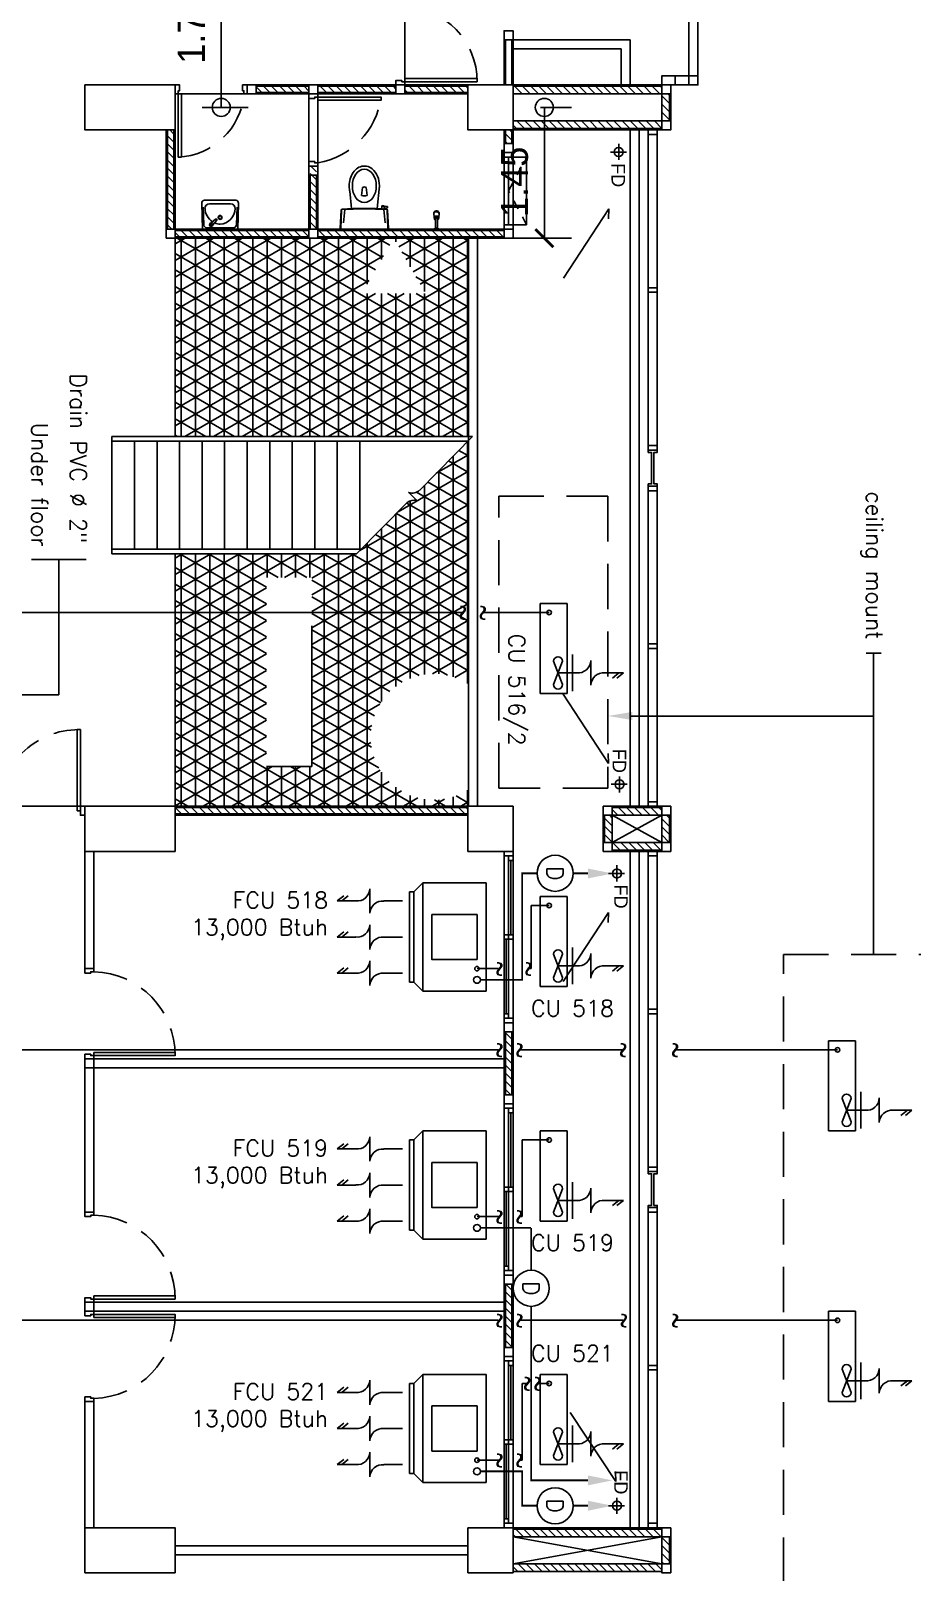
# Model space of a CAD drawing. Header units: millimetres. Extents: x -398 to 816, y -1 to 208.
# Drawn here: x 536.08 to 545.85, y 152.34 to 169.43 of the extents above; entities that cross this region are included whole.
import ezdxf
from ezdxf.enums import TextEntityAlignment as Align

# ---------------------------------------------------------------- set-up
doc = ezdxf.new("R2010")
doc.units = ezdxf.units.MM
doc.linetypes.add('DASHED', pattern=[0.75, 0.5, -0.25])
for name, color, linetype in [('AA_Column', 5, 'Continuous'), ('AA_Dim', 6, 'Continuous'), ('AA_Dim2', 6, 'Continuous'), ('AA_Door', 3, 'Continuous'), ('AA_FD', 6, 'Continuous'), ('AA_Floor', 31, 'Continuous'), ('AA_furn', 11, 'Continuous'), ('AA_Hatch', 8, 'Continuous'), ('AA_Wall', 1, 'Continuous'), ('AA_Window', 4, 'Continuous'), ('AC DRAIN', 240, 'Continuous'), ('AC FCU', 221, 'Continuous'), ('AC LINE', 171, 'Continuous')]:
    doc.layers.add(name, color=color, linetype=linetype)
doc.styles.add('Romand', font='romand.shx')
doc.styles.add('Romans', font='romans.shx')
doc.styles.get("Standard").update_dxf_attribs({"font": 'vit-s.shx'})
doc.styles.add('style2', font='vit-s.shx', dxfattribs={"height": 3.2})
doc.dimstyles.new('overall', dxfattribs={"dimtxt": 0.25, "dimasz": 0.15, "dimexe": 0.3, "dimexo": 0.3, "dimgap": 0.18, "dimtad": 1, "dimzin": 0, "dimdsep": 46, "dimtxsty": 'Standard', "dimblk": 'ORIGIN', "dimcen": 0.015, "dimclrd": 256, "dimclre": 256, "dimclrt": 2, "dimadec": 0, "dimazin": 0, "dimtfac": 1, "dimtofl": 0, "dimtmove": 0, "dimatfit": 3, "dimldrblk": 'OPEN90', "dimfxl": 0, "dimtolj": 1, "dimtzin": 0, "dimarcsym": 0})
pattern_1 = [(315, (23.87015, 1262.65468), (0.0449012806, 0.0449012806), [])]

# ---------------------------------------------------------------- blocks, each defined once
blk = doc.blocks.new('_Open90')
at = {"layer": 'AA_Dim2', "color": 0, "lineweight": -2}
for p, q in [((0, 0), (-1, 0)), ((-0.5, 0.5), (0, 0)), ((0, 0), (-0.5, -0.5))]:
    blk.add_line(p, q, dxfattribs=at)
blk = doc.blocks.new('_Origin')
at = {"layer": 'AA_Dim2', "color": 0, "lineweight": -2}
blk.add_line((0, 0), (-1, 0), dxfattribs=at)
blk.add_circle((0, 0), 0.5, dxfattribs=at)
blk = doc.blocks.new('*D101')
at = {"layer": 'AA_Dim', "lineweight": -2}
for p, q in [((537.976, 170.335), (538.489, 170.335)), ((538.189, 170.135), (538.189, 168.785)), ((537.976, 168.585), (538.489, 168.585))]:
    blk.add_line(p, q, dxfattribs=at)
at = {"layer": 'Defpoints', "color": 0}
for p in [(537.676, 170.335), (537.676, 168.585), (538.189, 168.585)]:
    blk.add_point(p, dxfattribs=at)
at = {"layer": 'AA_Dim', "lineweight": -2, "xscale": 0.2, "yscale": 0.2, "zscale": 0.2}
for name, p, rotation in [('_Open90', (538.189, 170.335), 90), ('_Origin', (538.189, 168.585), 270)]:
    blk.add_blockref(name, p, dxfattribs=dict(at, rotation=rotation))
at = {"layer": 'AA_Dim', "color": 2, "insert": (537.859, 169.46), "char_height": 0.3, "attachment_point": 5, "rotation": 90}
blk.add_mtext('\\A1;1.75', dxfattribs=at)
blk = doc.blocks.new('door80')
at = {"layer": 'AA_Door'}
blk.add_lwpolyline([(-0.07, 0.1), (-0.07, 0.9), (-0.035, 0.9), (-0.035, 0.1)], close=True, dxfattribs=at)
at = {"layer": 'AA_Door', "color": 2}
for points in [[(-0.9, 0), (-0.9, 0.1), (-0.865, 0.1), (-0.865, 0.065), (-0.85, 0.065), (-0.85, 0), (-0.9, 0)], [(0, 0), (0, 0.1), (-0.035, 0.1), (-0.035, 0.065), (-0.05, 0.065), (-0.05, 0), (0, 0)]]:
    blk.add_lwpolyline(points, dxfattribs=at)
at = {"layer": 'AA_Door', "color": 8, "linetype": 'DASHED', "ltscale": 0.75}
blk.add_arc((-0.043, 0.077), 0.823, 89.4707, 178.4205, dxfattribs=at)
blk = doc.blocks.new('door_180s')
at = {"layer": 'AA_Door', "color": 9}
for points in [[(-0.1, 1.9), (0, 1.9), (0, 1.85), (-0.1, 1.85)], [(-0.05, 1.815), (0.85, 1.815), (0.85, 1.85), (-0.05, 1.85)], [(-0.05, 0.085), (-0.95, 0.085), (-0.95, 0.05), (-0.05, 0.05)], [(-0.1, 0.05), (0, 0.05), (0, 0), (-0.1, 0)]]:
    blk.add_lwpolyline(points, close=True, dxfattribs=at)
at = {"layer": 'AA_Door', "color": 9, "linetype": 'DASHED', "ltscale": 0.75}
for centre, start, end in [((-0.027, 1.826), 268.4655, 0.5022), ((-0.073, 0.074), 88.4655, 180.5022)]:
    blk.add_arc(centre, 0.877, start, end, dxfattribs=at)
blk = doc.blocks.new('door_90')
at = {"layer": 'AA_Door', "color": 9}
blk.add_lwpolyline([(0.07, 0.1), (0.07, 1), (0.035, 1), (0.035, 0.1)], close=True, dxfattribs=at)
for points in [[(0, 0), (0, 0.1), (0.035, 0.1), (0.035, 0.065), (0.05, 0.065), (0.05, 0), (0, 0)], [(1, 0), (1, 0.1), (0.965, 0.1), (0.965, 0.065), (0.95, 0.065), (0.95, 0), (1, 0)]]:
    blk.add_lwpolyline(points, dxfattribs=at)
at = {"layer": 'AA_Door', "color": 9, "linetype": 'DASHED', "ltscale": 0.75}
blk.add_arc((0.043, 0.077), 0.923, 1.5795, 90.5293, dxfattribs=at)
blk = doc.blocks.new('_ArchTick')
at = {"color": 0, "linetype": 'ByBlock', "const_width": 0.15}
blk.add_lwpolyline([(-0.5, -0.5), (0.5, 0.5)], dxfattribs=at)
blk = doc.blocks.new('*D104')
at = {"layer": 'AA_Dim', "lineweight": -2}
for p, q in [((541.73, 168.585), (542.073, 168.585)), ((541.773, 168.385), (541.773, 167.135)), ((541.43, 167.135), (542.073, 167.135))]:
    blk.add_line(p, q, dxfattribs=at)
at = {"layer": 'Defpoints', "color": 0}
for p in [(541.43, 168.585), (541.13, 167.135), (541.773, 167.135)]:
    blk.add_point(p, dxfattribs=at)
at = {"layer": 'AA_Dim', "lineweight": -2, "xscale": 0.2, "yscale": 0.2, "zscale": 0.2}
for name, p, rotation in [('_Origin', (541.773, 168.585), 90), ('_ArchTick', (541.773, 167.135), 270)]:
    blk.add_blockref(name, p, dxfattribs=dict(at, rotation=rotation))
at = {"layer": 'AA_Dim', "color": 2, "insert": (541.443, 167.76), "char_height": 0.3, "attachment_point": 5, "rotation": 90}
blk.add_mtext('\\A1;1.45', dxfattribs=at)
blk = doc.blocks.new('A$C26C746E0')
for p, q in [((-0.029, -0.182), (-0.027, -0.127)), ((-0.023, -0.114), (-0.023, -0.128)), ((0.023, -0.114), (0.023, -0.128)), ((0.029, -0.182), (0.027, -0.127)), ((-0.026, -0.176), (-0.025, -0.189)), ((-0.025, -0.189), (-0.025, -0.189)), ((-0.019, -0.18), (-0.02, -0.193)), ((-0.012, -0.184), (-0.011, -0.197)), ((-0.004, -0.185), (-0.005, -0.198)), ((0.003, -0.185), (0.004, -0.198)), ((0.012, -0.184), (0.011, -0.196)), ((0.011, -0.196), (0.011, -0.196)), ((0.019, -0.18), (0.02, -0.193)), ((0.026, -0.175), (0.025, -0.187)), ((0.025, -0.187), (0.025, -0.187))]:
    blk.add_line(p, q)
for points in [[(0, 0), (-0.022, 0), (-0.022, -0.003)], [(0, 0), (0.022, 0), (0.022, -0.003)], [(-0.022, -0.003), (-0.012, -0.01), (-0.01, -0.01)], [(-0.022, -0.003), (0, -0.003)], [(-0.01, -0.01), (0, -0.01)], [(-0.01, -0.115), (-0.01, -0.01)], [(0.022, -0.003), (0, -0.003)], [(0.01, -0.01), (0, -0.01)], [(0.022, -0.003), (0.013, -0.01), (0.01, -0.01)], [(0.01, -0.115), (0.01, -0.01)]]:
    blk.add_lwpolyline(points)
for points in [[(-0.023, -0.119, 0.037038), (-0.025, -0.122, 0.138318), (-0.027, -0.128, 0.138318), (-0.025, -0.135, 0.107063), (-0.019, -0.141, 0.080523), (-0.011, -0.145, 0.068353), (0, -0.146, 0.068353), (0.011, -0.145, 0.080523), (0.019, -0.141, 0.107063), (0.025, -0.135, 0.138318), (0.027, -0.128, 0.138318), (0.025, -0.122, 0.034344), (0.023, -0.119, 0.080523)], [(-0.01, -0.103, 0.063152), (-0.017, -0.105, 0.10552), (-0.022, -0.11, 0.166556), (-0.023, -0.114, 0.166556), (-0.022, -0.118, 0.10552), (-0.017, -0.123, 0.068258), (-0.009, -0.125, 0.054428), (0, -0.126, 0.054428), (0.009, -0.125, 0.068258), (0.017, -0.123, 0.10552), (0.022, -0.118, 0.166556), (0.023, -0.114, 0.166556), (0.022, -0.11, 0.10552), (0.017, -0.105, 0.063152), (0.01, -0.103, 0.054428)], [(-0.023, -0.128, 0.166556), (-0.022, -0.132, 0.10552), (-0.017, -0.137, 0.068258), (-0.009, -0.139, 0.054428), (0, -0.141, 0.054428), (0.009, -0.139, 0.068258), (0.017, -0.137, 0.10552), (0.022, -0.132, 0.166556), (0.023, -0.128, 0.166556)], [(-0.01, -0.115, 0.130501), (-0.009, -0.117, 0.106504), (-0.007, -0.12, 0.08409), (-0.004, -0.121, 0.073064), (0, -0.122, 0.073064), (0.004, -0.121, 0.08409), (0.007, -0.12, 0.106504), (0.009, -0.117, 0.130501), (0.01, -0.115, 0.130501)], [(-0.029, -0.181, 0.021721), (-0.029, -0.182, 0.137703), (-0.027, -0.19, 0.107036), (-0.021, -0.197, 0.080802), (-0.012, -0.201, 0.068708), (0, -0.202, 0.068708), (0.012, -0.201, 0.080802), (0.021, -0.197, 0.107036), (0.027, -0.19, 0.137703), (0.029, -0.182, 0.011582), (0.029, -0.182, 0.107036)], [(-0.029, -0.182, 0.06826), (-0.028, -0.185, 0.050457), (-0.025, -0.189, 0.080802)], [(-0.02, -0.193, 0.064149), (-0.012, -0.196, 0.004199), (-0.011, -0.197, 0.027357)], [(-0.005, -0.198, 0.019373), (0, -0.198, 0.026088), (0.004, -0.198, 0.070474)], [(0.011, -0.196, 0.075588), (0.02, -0.193, 0.107036)], [(0.025, -0.187, 0.02862), (0.027, -0.185, 0.137703), (0.029, -0.178, 0.011582), (0.029, -0.177, 0.107036)]]:
    blk.add_lwpolyline(points, format="xyb")
for centre, radius, start, end in [((-0.016, -0.117), 0.007, 169.6534, 180), ((-0.016, -0.117), 0.007, 180, 217.8246), ((-0.009, -0.11), 0.0169, 217.8246, 241.9188), ((-0.003, -0.101), 0.0279, 241.9188, 257.5382), ((0, -0.085), 0.0438, 257.5382, 270), ((0, -0.085), 0.0438, 270, 282.4618), ((0.003, -0.101), 0.0279, 282.4618, 298.0812), ((0.009, -0.11), 0.0169, 298.0812, 322.1754), ((0.016, -0.117), 0.007, 322.1754, 0), ((0.016, -0.117), 0.007, 360, 10.3466)]:
    blk.add_arc(centre, radius, start, end)
blk = doc.blocks.new('fixture03')
at = {"layer": 'AA_furn'}
for p, q in [((-0.258, 0), (-0.268, -0.01)), ((-0.25, 0), (-0.262, -0.012)), ((0.257, 0), (-0.258, 0)), ((0.25, 0), (0.262, -0.012)), ((0.257, 0), (0.267, -0.01)), ((-0.258, -0.212), (-0.268, -0.01)), ((-0.253, -0.21), (-0.262, -0.012)), ((-0.218, -0.22), (-0.231, -0.07)), ((0.218, -0.22), (0.231, -0.07)), ((0.262, -0.012), (0.253, -0.21)), ((0.267, -0.01), (0.258, -0.212)), ((-0.258, -0.212), (-0.248, -0.223)), ((-0.219, -0.232), (-0.258, -0.236)), ((-0.258, -0.236), (-0.258, -0.251)), ((-0.219, -0.255), (-0.258, -0.251)), ((-0.253, -0.21), (-0.246, -0.218)), ((-0.219, -0.225), (-0.219, -0.26)), ((-0.194, -0.255), (-0.219, -0.255)), ((-0.194, -0.26), (-0.219, -0.26)), ((-0.194, -0.226), (-0.194, -0.26)), ((-0.167, -0.48), (-0.141, -0.228)), ((0.161, -0.42), (0.141, -0.228)), ((0.253, -0.21), (0.246, -0.218)), ((0.258, -0.212), (0.248, -0.223)), ((-0.03, -0.374), (-0.021, -0.464)), ((0.03, -0.374), (0.021, -0.464))]:
    blk.add_line(p, q, dxfattribs=at)
for centre, radius, start, end in [((0, 4.198), 4.428, 266.7917, 273.2083), ((0, 4.198), 4.423, 266.8166, 273.1834), ((0, -0.462), 0.0928, 71.1381, 108.8619), ((0, -0.422), 0.0466, 243.215, 296.785)]:
    blk.add_arc(centre, radius, start, end, dxfattribs=at)
blk.add_ellipse((0, -0.48), major_axis=(0, 0.185), ratio=0.716216, dxfattribs=at)
blk.add_open_spline([(-0.161, -0.421), (-0.165, -0.441), (-0.168, -0.461), (-0.167, -0.555), (-0.138, -0.629), (-0.05, -0.698), (0, -0.708), (0.087, -0.678), (0.122, -0.641), (0.165, -0.549), (0.172, -0.493), (0.164, -0.434), (0.163, -0.427), (0.161, -0.42)], degree=3, knots=[1.286089, 1.286089, 1.286089, 1.286089, 1.576268, 1.576268, 2.627882, 2.627882, 3.385411, 3.385411, 4.14294, 4.14294, 4.900469, 4.900469, 5.002966, 5.002966, 5.002966, 5.002966], dxfattribs=at)
blk = doc.blocks.new('A$C5AC07C47')
at = {"color": 9}
for p, q in [((0, 0.195), (0.289, 0.204)), ((0, -0.195), (0, 0.195)), ((0.049, 0.182), (0.245, 0.188)), ((0.32, 0.174), (0.32, 0)), ((0.015, 0.147), (0.015, 0)), ((0.015, -0.147), (0.015, 0)), ((0.036, 0.113), (0.064, 0.085)), ((0.064, 0.113), (0.036, 0.085)), ((0.049, 0.079), (0.099, 0.035)), ((0.07, 0.1), (0.114, 0.049)), ((0.28, 0.118), (0.28, 0)), ((0.28, -0.117), (0.28, 0)), ((0.32, -0.174), (0.32, 0)), ((0, -0.195), (0.289, -0.204)), ((0.049, -0.182), (0.245, -0.188))]:
    blk.add_line(p, q, dxfattribs=at)
for centre, radius in [((0.05, 0.099), 0.02), ((0.13, 0), 0.0225), ((0.13, 0), 0.0175)]:
    blk.add_circle(centre, radius, dxfattribs=at)
for centre, radius, start, end in [((0.05, 0.147), 0.035, 91.7899, 180), ((0.29, 0.174), 0.03, 0, 91.7899), ((0.234, -0.012), 0.179, 156.2049, 176.2467), ((0.234, 0.012), 0.179, 183.7533, 268.7556), ((0.234, -0.012), 0.179, 91.2444, 147.3706), ((0.101, 0.047), 0.0125, 261.8699, 8.1301), ((0.23, 0.118), 0.05, 0, 90), ((0.05, -0.147), 0.035, 180, 268.2101), ((0.23, -0.117), 0.05, 270, 0), ((0.29, -0.174), 0.03, 268.2101, 0)]:
    blk.add_arc(centre, radius, start, end, dxfattribs=at)
blk = doc.blocks.new('AC')
at = {"layer": 'AC FCU', "color": 8}
for p, q in [((-0.4, 1.651), (-0.342, 1.578)), ((-0.4, 1.444), (-0.4, 1.651)), ((-0.4, 1.601), (-0.342, 1.528)), ((0, 1.444), (0, 1.651)), ((0, 1.651), (0.058, 1.578)), ((0, 1.601), (0.058, 1.528)), ((0.4, 1.651), (0.458, 1.578)), ((0.4, 1.444), (0.4, 1.651)), ((0.4, 1.601), (0.458, 1.528)), ((-0.264, 1.289), (-0.536, 1.289)), ((0.136, 1.289), (-0.136, 1.289)), ((0.536, 1.289), (0.264, 1.289)), ((-0.4, 1.134), (-0.4, 0.926)), ((0, 1.134), (0, 0.926)), ((0.4, 1.134), (0.4, 0.926))]:
    blk.add_line(p, q, dxfattribs=at)
at = {"layer": 'AC FCU'}
for p, q in [((-0.5, 0.8), (-0.6, 0.7)), ((-0.5, 0.8), (-0.5, 0.85)), ((-0.5, 0.85), (0.5, 0.85)), ((-0.5, 0.8), (0.5, 0.8)), ((0.5, 0.8), (0.5, 0.85)), ((0.5, 0.8), (0.6, 0.7))]:
    blk.add_line(p, q, dxfattribs=at)
blk.add_lwpolyline([(-0.6, 0), (0.6, 0), (0.6, 0.7), (-0.6, 0.7)], close=True, dxfattribs=at)
at = {"layer": 'AC FCU', "color": 8}
blk.add_lwpolyline([(-0.25, 0.1), (-0.25, 0.6), (0.25, 0.6), (0.25, 0.1)], close=True, dxfattribs=at)
at = {"layer": 'AC FCU'}
blk.add_circle((-0.35, 0.1), 0.025, dxfattribs=at)
at = {"layer": 'AC FCU', "color": 8}
for centre, start, end in [((-0.26, 1.429), 173.9498, 268.5513), ((0.14, 1.429), 173.9498, 268.5513), ((0.54, 1.429), 173.9498, 268.5513), ((-0.54, 1.148), 353.9498, 88.5513), ((-0.14, 1.148), 353.9498, 88.5513), ((0.26, 1.148), 353.9498, 88.5513)]:
    blk.add_arc(centre, 0.14, start, end, dxfattribs=at)
blk = doc.blocks.new('ACC1')
at = {"layer": 'AC FCU', "color": 8}
for p, q in [((-0.562, 0.407), (-0.562, 0.134)), ((-0.36, 0.474), (-0.36, 0.067)), ((-0.925, 0.27), (-0.852, 0.328)), ((-0.718, 0.27), (-0.925, 0.27)), ((-0.875, 0.27), (-0.802, 0.328)), ((-0.407, 0.27), (-0.2, 0.27))]:
    blk.add_line(p, q, dxfattribs=at)
at = {"layer": 'AC FCU'}
for p, q in [((0, 0.5), (-0.3, 0.5)), ((-0.3, 0.5), (-0.3, -0.5)), ((0, -0.5), (0, 0.5)), ((-0.3, -0.5), (0, -0.5))]:
    blk.add_line(p, q, dxfattribs=at)
blk.add_lwpolyline([(-0.25, 0.4, -1), (-0.15, 0.4), (-0.25, 0.141, 1), (-0.15, 0.141), (-0.25, 0.4)], format="xyb", dxfattribs=at)
blk.add_circle((-0.1, -0.4), 0.025, dxfattribs=at)
at = {"layer": 'AC FCU', "color": 8}
for centre, start, end in [((-0.703, 0.41), 263.9498, 358.5513), ((-0.422, 0.131), 83.9498, 178.5513)]:
    blk.add_arc(centre, 0.14, start, end, dxfattribs=at)
blk = doc.blocks.new('POINT_Drain')
at = {"layer": 'Defpoints'}
blk.add_circle((0, 0), 0.2, dxfattribs=at)
at = {"layer": 'AC DRAIN', "insert": (0, 0), "char_height": 0.18, "width": 0.25231, "attachment_point": 5, "style": 'Romans'}
blk.add_mtext('D', dxfattribs=at)

msp = doc.modelspace()

# ---------------------------------------------------------------- hatches: boundary and pattern name
at = {"layer": 'AA_Hatch'}
h = msp.add_hatch(dxfattribs=at)
h.set_pattern_fill('ANSI31', color=256, scale=0.02, angle=270, style=0)
h.set_pattern_definition(pattern_1)
h.paths.add_polyline_path([(541.411, 168.185), (541.411, 168.335), (541.341, 168.335), (541.341, 168.185)])
h.paths.add_polyline_path([(540.926, 168.75), (540.926, 168.82), (540.226, 168.82), (540.226, 168.75)])
h.paths.add_polyline_path([(540.126, 168.75), (540.126, 168.82), (539.261, 168.82), (539.261, 168.75)])
h.paths.add_polyline_path([(539.161, 168.75), (539.161, 168.82), (538.576, 168.82), (538.576, 168.75)])
h.paths.add_polyline_path([(539.161, 167.15), (539.161, 167.22), (537.676, 167.22), (537.676, 167.15)])
h.paths.add_polyline_path([(537.661, 167.235), (537.661, 168.335), (537.591, 168.335), (537.591, 167.235)])
h.paths.add_polyline_path([(541.326, 167.15), (541.326, 167.22), (539.261, 167.22), (539.261, 167.15)])
h = msp.add_hatch(dxfattribs=at)
h.set_pattern_fill('ANSI31', color=256, scale=0.02, angle=270, style=0)
h.set_pattern_definition(pattern_1)
h.paths.add_polyline_path([(543.161, 168.435), (543.161, 168.735), (543.076, 168.735), (543.076, 168.435)])
h.paths.add_polyline_path([(543.076, 168.735), (543.076, 168.82), (541.426, 168.82), (541.426, 168.735)])
h.paths.add_polyline_path([(543.076, 168.35), (543.076, 168.435), (541.426, 168.435), (541.426, 168.35)])
h = msp.add_hatch(dxfattribs=at)
h.set_pattern_fill('ANSI31', color=256, scale=0.02, angle=270, style=0)
h.set_pattern_definition(pattern_1)
h.paths.add_polyline_path([(539.246, 167.235), (539.246, 167.935), (539.176, 167.935), (539.176, 167.235)])
h = msp.add_hatch(dxfattribs=at)
h.set_pattern_fill('NET3', color=256, scale=0.05, angle=270, style=0)
h.set_pattern_definition([(270, (23.87015, 1262.65468), (0.15875, -3e-17), []), (330, (23.87015, 1262.65468), (0.079375, 0.137481533), []), (30, (23.87015, 1262.65468), (-0.079375, 0.137481533), [])])
h.paths.add_polyline_path([(537.676, 164.935), (540.93, 164.935), (540.93, 167.135), (540.102, 167.135), (540.455, 166.522), (539.748, 166.522), (540.102, 167.135), (537.676, 167.135)])
h.paths.add_polyline_path([(537.676, 160.835), (540.93, 160.835), (540.93, 161.02, -0.146001), (540.547, 160.905, -1), (540.547, 162.305, -0.146001), (540.93, 162.191), (540.93, 164.885), (540.926, 164.885), (540.393, 164.345, -0.303862), (540.267, 164.317), (540.357, 164.228, 0.222218), (540.253, 164.203), (539.69, 163.635), (537.676, 163.635)])
h.paths.add_polyline_path([(538.692, 163.273), (538.692, 163.373), (539.192, 163.373), (539.192, 162.836), (539.192, 161.278), (538.692, 161.278)], flags=16)
h.paths.add_polyline_path([(538.747, 163.339), (538.747, 162.874), (539.122, 162.874), (539.122, 163.339)], flags=8)
h.paths.add_polyline_path([(538.748, 162.829), (538.748, 161.289), (539.123, 161.289), (539.123, 162.829)], flags=8)
h.paths.add_polyline_path([(540.174, 164.129), (540.174, 162.314), (540.549, 162.314), (540.549, 164.129)], flags=25)
h.paths.add_polyline_path([(540.58, 164.076), (540.58, 163.286), (540.955, 163.286), (540.955, 164.076)], flags=9)
h = msp.add_hatch(dxfattribs=at)
h.set_pattern_fill('ANSI31', color=256, scale=0.02, angle=270, style=0)
h.set_pattern_definition(pattern_1)
h.paths.add_polyline_path([(540.926, 160.75), (540.926, 160.82), (537.676, 160.82), (537.676, 160.75)])
h = msp.add_hatch(dxfattribs=at)
h.set_pattern_fill('ANSI31', color=256, scale=0.02, angle=270, style=0)
h.set_pattern_definition([(315, (23.87015, 1170.943617), (0.0449012806, 0.0449012806), [])])
h.paths.add_polyline_path([(543.161, 160.735), (543.076, 160.735), (543.076, 160.585), (543.161, 160.585)])
h.paths.add_polyline_path([(543.161, 160.585), (543.076, 160.585), (543.076, 160.435), (543.161, 160.435)])
h.paths.add_polyline_path([(542.526, 160.82), (542.526, 160.735), (543.076, 160.735), (543.076, 160.82)])
h.paths.add_polyline_path([(542.526, 160.735), (542.441, 160.735), (542.441, 160.585), (542.526, 160.585)])
h.paths.add_polyline_path([(542.441, 160.435), (542.526, 160.435), (542.526, 160.585), (542.441, 160.585)])
h.paths.add_polyline_path([(543.076, 160.35), (543.076, 160.435), (542.526, 160.435), (542.526, 160.35)])
h = msp.add_hatch(dxfattribs=at)
h.set_pattern_fill('ANSI31', color=256, scale=0.02, angle=270, style=0)
h.set_pattern_definition(pattern_1)
h.paths.add_polyline_path([(541.411, 157.637), (541.411, 158.335), (541.341, 158.335), (541.341, 157.637)])
h = msp.add_hatch(dxfattribs=at)
h.set_pattern_fill('ANSI31', color=256, scale=0.02, angle=270, style=0)
h.set_pattern_definition(pattern_1)
h.paths.add_polyline_path([(541.411, 154.835), (541.411, 155.537), (541.341, 155.537), (541.341, 154.835)])
h = msp.add_hatch(dxfattribs=at)
h.set_pattern_fill('ANSI31', color=256, scale=0.02, angle=270, style=0)
h.set_pattern_definition(pattern_1)
h.paths.add_polyline_path([(543.161, 152.585), (543.161, 152.735), (543.076, 152.735), (543.076, 152.585)])
h.paths.add_polyline_path([(543.161, 152.435), (543.161, 152.585), (543.076, 152.585), (543.076, 152.435)])
h.paths.add_polyline_path([(543.076, 152.735), (543.076, 152.82), (541.426, 152.82), (541.426, 152.735)])
h.paths.add_polyline_path([(543.076, 152.35), (543.076, 152.435), (541.426, 152.435), (541.426, 152.35)])

# ---------------------------------------------------------------- linework, layer by layer
at = {"layer": 'AA_Column'}
for points in [[(536.676, 168.835), (536.676, 168.335), (537.676, 168.335), (537.676, 168.835)], [(536.676, 168.835), (536.676, 168.335), (537.676, 168.335), (537.676, 168.835)], [(536.676, 168.835), (536.676, 168.335), (537.676, 168.335), (537.676, 168.835)], [(540.926, 168.835), (540.926, 168.335), (541.426, 168.335), (541.426, 168.835)], [(536.676, 160.835), (536.676, 160.335), (537.676, 160.335), (537.676, 160.835)], [(540.926, 160.835), (540.926, 160.335), (541.426, 160.335), (541.426, 160.835)], [(536.676, 152.835), (536.676, 152.335), (537.676, 152.335), (537.676, 152.835)], [(540.926, 152.835), (540.926, 152.335), (541.426, 152.335), (541.426, 152.835)]]:
    msp.add_lwpolyline(points, close=True, dxfattribs=at)
at = {"layer": 'AA_Door', "color": 2}
for points in [[(537.676, 168.835), (537.676, 168.735), (537.711, 168.735), (537.711, 168.77), (537.726, 168.77), (537.726, 168.835), (537.676, 168.835)], [(538.476, 168.835), (538.476, 168.735), (538.441, 168.735), (538.441, 168.77), (538.426, 168.77), (538.426, 168.835), (538.476, 168.835)], [(539.161, 168.735), (539.261, 168.735), (539.261, 168.7), (539.226, 168.7), (539.226, 168.685), (539.161, 168.685), (539.161, 168.735)], [(539.161, 167.935), (539.261, 167.935), (539.261, 167.97), (539.226, 167.97), (539.226, 167.985), (539.161, 167.985), (539.161, 167.935)]]:
    msp.add_lwpolyline(points, dxfattribs=at)
at = {"layer": 'AA_Door'}
for points in [[(537.746, 168.735), (537.746, 168.035), (537.711, 168.035), (537.711, 168.735)], [(539.261, 168.665), (539.961, 168.665), (539.961, 168.7), (539.261, 168.7)]]:
    msp.add_lwpolyline(points, close=True, dxfattribs=at)
at = {"layer": 'AA_Door', "color": 8, "linetype": 'DASHED', "ltscale": 0.75}
for centre, radius, start, end in [((537.679, 168.798), 0.764, 272.3771, 355.2192), ((539.116, 168.809), 0.852, 279.7949, 352.6088)]:
    msp.add_arc(centre, radius, start, end, dxfattribs=at)
at = {"layer": 'AA_FD', "color": 6}
for p, q in [((542.684, 168.09), (542.506, 168.09)), ((542.598, 168.003), (542.598, 168.181)), ((542.598, 168.09), (542.598, 168.028)), ((542.598, 168.09), (542.659, 168.09)), ((541.985, 166.692), (542.489, 167.459)), ((542.489, 167.459), (542.486, 167.348)), ((541.981, 162.078), (542.485, 161.31)), ((542.485, 161.31), (542.482, 161.422)), ((542.693, 161.079), (542.515, 161.079)), ((542.607, 161.166), (542.607, 160.988)), ((542.607, 161.079), (542.607, 161.141)), ((542.607, 161.079), (542.668, 161.079)), ((542.578, 160.003), (542.578, 160.181)), ((542.664, 160.09), (542.486, 160.09)), ((542.578, 160.09), (542.578, 160.028)), ((542.578, 160.09), (542.639, 160.09)), ((541.981, 158.892), (542.485, 159.659)), ((542.485, 159.659), (542.482, 159.548)), ((542.061, 154.113), (542.565, 153.346)), ((542.565, 153.346), (542.562, 153.457)), ((542.578, 153.166), (542.578, 152.988)), ((542.664, 153.079), (542.486, 153.079)), ((542.578, 153.079), (542.578, 153.141)), ((542.578, 153.079), (542.639, 153.079))]:
    msp.add_line(p, q, dxfattribs=at)
for centre in [(542.598, 168.09), (542.607, 161.079), (542.578, 160.09), (542.578, 153.079)]:
    msp.add_circle(centre, 0.05, dxfattribs=at)
at = {"layer": 'AA_Floor'}
for p, q in [((540.226, 169.7), (540.226, 168.905)), ((537.676, 168.735), (538.541, 168.735)), ((537.676, 168.735), (538.476, 168.735)), ((542.826, 160.835), (542.826, 168.335)), ((537.676, 167.135), (537.676, 164.935)), ((540.93, 160.835), (540.93, 167.135)), ((536.976, 164.885), (536.976, 163.685)), ((537.226, 164.885), (537.226, 163.685)), ((537.476, 164.885), (537.476, 163.685)), ((537.726, 164.885), (537.726, 163.685)), ((537.976, 164.885), (537.976, 163.685)), ((538.226, 164.885), (538.226, 163.685)), ((538.476, 164.885), (538.476, 163.685)), ((538.726, 164.885), (538.726, 163.685)), ((538.976, 164.885), (538.976, 163.685)), ((539.226, 164.885), (539.226, 163.685)), ((539.476, 164.885), (539.476, 163.685)), ((539.726, 164.885), (539.726, 163.685)), ((539.726, 164.855), (539.726, 163.685)), ((537.676, 163.635), (537.676, 160.835)), ((536.676, 160.835), (534.776, 160.835)), ((542.826, 152.835), (542.826, 160.335))]:
    msp.add_line(p, q, dxfattribs=at)
at = {"layer": 'AA_Floor', "color": 8}
for p, q in [((539.261, 168.735), (539.261, 167.97)), ((539.161, 167.935), (539.161, 168.685))]:
    msp.add_line(p, q, dxfattribs=at)
at = {"layer": 'AA_Floor', "color": 9}
for p, q in [((542.726, 160.835), (542.726, 168.335)), ((541.03, 160.835), (541.03, 167.135)), ((542.726, 152.835), (542.726, 160.335))]:
    msp.add_line(p, q, dxfattribs=at)
at = {"layer": 'AA_Floor'}
for points in [[(542.726, 169.335), (542.726, 168.835), (541.426, 168.835), (541.426, 169.335)], [(542.626, 169.235), (542.626, 168.835), (541.426, 168.835), (541.426, 169.235)]]:
    msp.add_lwpolyline(points, close=True, dxfattribs=at)
at = {"layer": 'AA_Hatch'}
for p, q in [((539.192, 162.836), (539.192, 161.278)), ((539.192, 161.278), (538.692, 161.278))]:
    msp.add_line(p, q, dxfattribs=at)
at = {"layer": 'AA_Wall', "color": 3}
for p, q in [((543.376, 174.485), (543.376, 168.835)), ((543.476, 168.835), (543.476, 174.485)), ((543.226, 168.935), (543.376, 168.935)), ((543.376, 168.835), (543.226, 168.835)), ((543.476, 168.835), (543.376, 168.835)), ((542.926, 164.785), (542.926, 168.335)), ((543.026, 164.785), (543.026, 168.335)), ((536.976, 164.935), (536.976, 164.885)), ((540.976, 164.935), (536.976, 164.935)), ((540.926, 164.885), (536.976, 164.885)), ((542.926, 160.835), (542.926, 164.385)), ((543.026, 160.835), (543.026, 164.385)), ((536.976, 163.635), (536.976, 163.685)), ((539.739, 163.685), (536.976, 163.685)), ((539.69, 163.635), (536.976, 163.635)), ((542.926, 156.785), (542.926, 160.335)), ((543.026, 156.785), (543.026, 160.335)), ((542.926, 152.835), (542.926, 156.385)), ((543.026, 152.835), (543.026, 156.385))]:
    msp.add_line(p, q, dxfattribs=at)
at = {"layer": 'AA_Wall'}
for p, q in [((541.326, 168.835), (541.326, 169.335)), ((541.426, 168.835), (541.426, 169.335)), ((540.126, 168.835), (538.576, 168.835)), ((540.926, 168.735), (538.576, 168.735)), ((540.926, 168.735), (538.576, 168.735)), ((540.126, 168.735), (538.576, 168.735)), ((540.926, 168.735), (539.926, 168.735)), ((540.926, 168.835), (540.126, 168.835)), ((540.926, 168.735), (540.126, 168.735)), ((541.426, 168.835), (543.076, 168.835)), ((541.426, 168.735), (543.076, 168.735)), ((543.076, 168.835), (543.076, 168.435)), ((543.076, 168.735), (543.076, 168.435)), ((543.176, 168.435), (543.176, 168.835)), ((543.176, 168.435), (543.176, 168.835)), ((543.076, 168.435), (541.426, 168.435)), ((537.576, 168.335), (537.576, 167.135)), ((537.676, 168.335), (537.576, 168.335)), ((537.576, 168.335), (537.576, 167.135)), ((537.676, 167.135), (537.676, 168.335)), ((537.676, 167.135), (537.676, 168.335)), ((541.326, 168.335), (541.326, 168.085)), ((541.426, 168.335), (541.426, 168.085)), ((543.176, 168.335), (541.426, 168.335)), ((543.076, 168.335), (541.426, 168.335)), ((541.776, 168.335), (543.176, 168.335)), ((539.161, 167.235), (539.161, 167.935)), ((539.261, 167.135), (539.261, 167.935)), ((539.161, 167.135), (539.161, 167.835)), ((537.576, 167.235), (540.926, 167.235)), ((541.426, 167.235), (539.926, 167.235)), ((541.326, 167.235), (541.326, 167.135)), ((541.326, 167.235), (541.326, 167.135)), ((541.426, 167.235), (541.426, 167.135)), ((541.426, 167.135), (541.426, 167.235)), ((537.576, 167.135), (537.676, 167.135)), ((537.576, 167.135), (537.676, 167.135)), ((537.676, 167.135), (541.426, 167.135)), ((540.39, 164.342), (540.976, 164.935)), ((540.267, 164.317), (540.357, 164.228)), ((539.69, 163.635), (540.253, 164.203)), ((537.676, 160.835), (540.926, 160.835)), ((537.676, 160.735), (540.926, 160.735)), ((537.776, 160.735), (540.926, 160.735)), ((542.426, 160.835), (542.426, 160.335)), ((542.426, 160.835), (543.076, 160.835)), ((542.426, 160.735), (543.076, 160.735)), ((542.526, 160.835), (542.526, 160.335)), ((543.076, 160.735), (543.076, 160.435)), ((543.076, 160.735), (543.076, 160.435)), ((543.176, 160.735), (543.176, 160.435)), ((543.176, 160.735), (543.176, 160.435)), ((536.676, 160.335), (536.676, 158.985)), ((536.776, 160.335), (536.776, 159)), ((542.426, 160.435), (543.076, 160.435)), ((542.426, 160.335), (543.076, 160.335)), ((541.326, 158.37), (541.326, 157.57)), ((541.426, 158.37), (541.426, 157.57)), ((536.676, 158.035), (536.676, 156.285)), ((541.326, 158.035), (536.676, 158.035)), ((536.776, 158.035), (536.776, 156.3)), ((541.326, 157.935), (536.676, 157.935)), ((541.326, 155.605), (541.326, 154.8)), ((541.426, 155.605), (541.426, 154.8)), ((536.676, 155.385), (536.676, 155.185)), ((541.326, 155.335), (536.676, 155.335)), ((541.326, 155.235), (536.676, 155.235)), ((536.776, 155.37), (536.776, 155.2)), ((536.676, 154.255), (536.676, 152.835)), ((536.776, 154.24), (536.776, 152.835)), ((541.426, 152.835), (543.076, 152.835)), ((541.426, 152.735), (543.076, 152.735)), ((543.076, 152.735), (543.076, 152.435)), ((543.176, 152.735), (543.176, 152.435)), ((540.926, 152.635), (537.676, 152.635)), ((540.926, 152.535), (537.676, 152.535)), ((541.426, 152.435), (543.076, 152.435))]:
    msp.add_line(p, q, dxfattribs=at)
at = {"layer": 'AA_Wall', "color": 8}
for p, q in [((541.341, 168.835), (541.341, 169.335)), ((541.411, 168.835), (541.411, 169.335)), ((539.161, 168.82), (538.576, 168.82)), ((539.161, 168.75), (538.576, 168.75)), ((540.126, 168.82), (539.261, 168.82)), ((540.126, 168.75), (539.261, 168.75)), ((540.926, 168.82), (540.226, 168.82)), ((540.926, 168.75), (540.226, 168.75)), ((541.426, 168.82), (543.076, 168.82)), ((543.161, 168.435), (543.161, 168.735)), ((543.161, 168.435), (543.161, 168.735)), ((537.591, 168.335), (537.591, 167.235)), ((537.591, 168.335), (537.591, 167.235)), ((537.661, 167.235), (537.661, 168.335)), ((537.661, 167.235), (537.661, 168.335)), ((541.341, 168.335), (541.341, 168.185)), ((541.411, 168.335), (541.411, 168.185)), ((543.076, 168.35), (541.426, 168.35)), ((539.176, 167.235), (539.176, 167.835)), ((539.246, 167.235), (539.246, 167.835)), ((537.676, 167.22), (539.161, 167.22)), ((539.261, 167.22), (541.326, 167.22)), ((537.676, 167.15), (539.161, 167.15)), ((539.261, 167.15), (541.326, 167.15)), ((537.676, 160.82), (540.926, 160.82)), ((537.676, 160.75), (540.926, 160.75)), ((542.441, 160.735), (542.441, 160.435)), ((542.526, 160.82), (543.076, 160.82)), ((543.076, 160.735), (542.526, 160.435)), ((543.076, 160.435), (542.526, 160.735)), ((543.161, 160.735), (543.161, 160.435)), ((543.161, 160.735), (543.161, 160.435)), ((542.526, 160.35), (543.076, 160.35)), ((541.341, 158.335), (541.341, 157.637)), ((541.411, 158.335), (541.411, 157.637)), ((541.341, 155.537), (541.341, 154.835)), ((541.411, 155.537), (541.411, 154.835)), ((541.426, 152.82), (543.076, 152.82)), ((543.076, 152.735), (541.426, 152.435)), ((543.076, 152.435), (541.426, 152.735)), ((543.161, 152.735), (543.161, 152.435)), ((541.426, 152.35), (543.076, 152.35))]:
    msp.add_line(p, q, dxfattribs=at)
at = {"layer": 'AA_Wall'}
for points in [[(541.426, 169.335), (541.426, 169.435), (541.326, 169.435), (541.326, 169.335)], [(538.576, 168.835), (538.576, 168.735), (538.476, 168.735), (538.476, 168.835)], [(539.261, 168.835), (539.261, 168.735), (539.161, 168.735), (539.161, 168.835)], [(540.226, 168.835), (540.226, 168.735), (540.126, 168.735), (540.126, 168.835)], [(540.226, 168.835), (540.226, 168.735), (540.126, 168.735), (540.126, 168.835)], [(543.076, 168.735), (543.076, 168.835), (543.176, 168.835), (543.176, 168.735)], [(543.076, 168.735), (543.076, 168.835), (543.176, 168.835), (543.176, 168.735)], [(543.076, 168.335), (543.076, 168.435), (543.176, 168.435), (543.176, 168.335)], [(543.076, 168.335), (543.076, 168.435), (543.176, 168.435), (543.176, 168.335)], [(541.426, 168.185), (541.426, 168.085), (541.326, 168.085), (541.326, 168.185)], [(539.261, 167.935), (539.261, 167.835), (539.161, 167.835), (539.161, 167.935)], [(543.176, 160.835), (543.176, 160.735), (543.076, 160.735), (543.076, 160.835)], [(543.176, 160.835), (543.176, 160.735), (543.076, 160.735), (543.076, 160.835)], [(543.176, 160.435), (543.176, 160.335), (543.076, 160.335), (543.076, 160.435)], [(543.176, 160.435), (543.176, 160.335), (543.076, 160.335), (543.076, 160.435)], [(543.176, 160.435), (543.176, 160.335), (543.076, 160.335), (543.076, 160.435)], [(541.326, 158.435), (541.326, 158.335), (541.426, 158.335), (541.426, 158.435)], [(541.326, 157.637), (541.326, 157.537), (541.426, 157.537), (541.426, 157.637)], [(541.326, 155.637), (541.326, 155.537), (541.426, 155.537), (541.426, 155.637)], [(541.326, 154.835), (541.326, 154.735), (541.426, 154.735), (541.426, 154.835)], [(543.176, 152.835), (543.176, 152.735), (543.076, 152.735), (543.076, 152.835)], [(543.176, 152.835), (543.176, 152.735), (543.076, 152.735), (543.076, 152.835)], [(543.176, 152.435), (543.176, 152.335), (543.076, 152.335), (543.076, 152.435)]]:
    msp.add_lwpolyline(points, close=True, dxfattribs=at)
at = {"layer": 'AA_Wall', "color": 2}
msp.add_lwpolyline([(543.226, 168.935), (543.226, 168.835), (543.076, 168.835), (543.076, 168.935)], close=True, dxfattribs=at)
msp.add_lwpolyline([(543.476, 168.935), (543.476, 168.835), (543.376, 168.835), (543.376, 168.935), (543.476, 168.935)], dxfattribs=at)
at = {"layer": 'AA_Wall'}
for centre, radius, start, end in [((540.309, 164.425), 0.116, 248.8545, 314.1592), ((540.331, 164.105), 0.126, 78.1156, 128.2299)]:
    msp.add_arc(centre, radius, start, end, dxfattribs=at)
at = {"layer": 'AA_Window', "color": 8}
for p, q in [((541.326, 167.285), (541.326, 168.035)), ((541.426, 167.285), (541.426, 168.035)), ((541.576, 168.035), (541.426, 168.035)), ((541.576, 167.285), (541.576, 168.035)), ((541.426, 167.285), (541.576, 167.285)), ((541.326, 160.285), (541.326, 158.43)), ((541.376, 160.285), (541.376, 158.485)), ((541.426, 160.285), (541.426, 158.43)), ((541.326, 157.487), (541.326, 155.632)), ((541.376, 157.487), (541.376, 155.687)), ((541.426, 157.487), (541.426, 155.632)), ((541.326, 154.685), (541.326, 152.83)), ((541.376, 154.685), (541.376, 152.885)), ((541.426, 154.685), (541.426, 152.83))]:
    msp.add_line(p, q, dxfattribs=at)
at = {"layer": 'AA_Window', "color": 8, "linetype": 'DASHED', "ltscale": 0.2}
for p, q in [((541.376, 167.66), (541.576, 168.035)), ((541.576, 167.285), (541.376, 167.66))]:
    msp.add_line(p, q, dxfattribs=at)
at = {"layer": 'AA_Window'}
for p, q in [((541.376, 168.035), (541.376, 167.285)), ((541.401, 159.41), (541.401, 160.235)), ((541.351, 159.36), (541.351, 158.535)), ((541.401, 156.612), (541.401, 157.437)), ((541.351, 156.562), (541.351, 155.737)), ((541.401, 153.81), (541.401, 154.635)), ((541.351, 153.76), (541.351, 152.935))]:
    msp.add_line(p, q, dxfattribs=at)
at = {"layer": 'AA_Window', "color": 2}
for points in [[(543.026, 168.335), (542.926, 168.335), (542.926, 168.285), (543.026, 168.285)], [(543.026, 168.335), (542.926, 168.335), (542.926, 168.285), (543.026, 168.285)], [(541.426, 168.035), (541.326, 168.035), (541.326, 168.085), (541.426, 168.085)], [(541.426, 167.235), (541.326, 167.235), (541.326, 167.285), (541.426, 167.285)], [(543.026, 166.585), (542.926, 166.585), (542.926, 166.535), (543.026, 166.535)], [(543.026, 164.835), (542.926, 164.835), (542.926, 164.785), (543.026, 164.785)], [(543.026, 164.785), (542.926, 164.785), (542.926, 164.76), (542.963, 164.76), (542.963, 164.41), (542.926, 164.41), (542.926, 164.385), (543.026, 164.385), (543.026, 164.41), (542.988, 164.41), (542.988, 164.76), (543.026, 164.76)], [(543.026, 164.385), (542.926, 164.385), (542.926, 164.335), (543.026, 164.335)], [(543.026, 162.635), (542.926, 162.635), (542.926, 162.585), (543.026, 162.585)], [(543.026, 160.885), (542.926, 160.885), (542.926, 160.835), (543.026, 160.835)], [(541.326, 160.335), (541.426, 160.335), (541.426, 160.285), (541.326, 160.285)], [(543.026, 160.335), (542.926, 160.335), (542.926, 160.285), (543.026, 160.285)], [(541.326, 158.485), (541.426, 158.485), (541.426, 158.435), (541.326, 158.435)], [(543.026, 158.585), (542.926, 158.585), (542.926, 158.535), (543.026, 158.535)], [(541.326, 157.537), (541.426, 157.537), (541.426, 157.487), (541.326, 157.487)], [(543.026, 156.835), (542.926, 156.835), (542.926, 156.785), (543.026, 156.785)], [(543.026, 156.785), (542.926, 156.785), (542.926, 156.76), (542.963, 156.76), (542.963, 156.41), (542.926, 156.41), (542.926, 156.385), (543.026, 156.385), (543.026, 156.41), (542.988, 156.41), (542.988, 156.76), (543.026, 156.76)], [(543.026, 156.385), (542.926, 156.385), (542.926, 156.335), (543.026, 156.335)], [(541.326, 155.687), (541.426, 155.687), (541.426, 155.637), (541.326, 155.637)], [(541.326, 154.735), (541.426, 154.735), (541.426, 154.685), (541.326, 154.685)], [(543.026, 154.635), (542.926, 154.635), (542.926, 154.585), (543.026, 154.585)], [(541.326, 152.885), (541.426, 152.885), (541.426, 152.835), (541.326, 152.835)], [(543.026, 152.885), (542.926, 152.885), (542.926, 152.835), (543.026, 152.835)]]:
    msp.add_lwpolyline(points, close=True, dxfattribs=at)
at = {"layer": 'AA_Window'}
for points in [[(541.376, 160.235), (541.426, 160.235), (541.426, 160.285), (541.376, 160.285)], [(541.326, 159.36), (541.376, 159.36), (541.376, 159.41), (541.326, 159.41)], [(541.376, 159.36), (541.426, 159.36), (541.426, 159.41), (541.376, 159.41)], [(541.326, 158.535), (541.376, 158.535), (541.376, 158.485), (541.326, 158.485)], [(541.376, 157.437), (541.426, 157.437), (541.426, 157.487), (541.376, 157.487)], [(541.326, 156.562), (541.376, 156.562), (541.376, 156.612), (541.326, 156.612)], [(541.376, 156.562), (541.426, 156.562), (541.426, 156.612), (541.376, 156.612)], [(541.326, 155.737), (541.376, 155.737), (541.376, 155.687), (541.326, 155.687)], [(541.376, 154.635), (541.426, 154.635), (541.426, 154.685), (541.376, 154.685)], [(541.326, 153.76), (541.376, 153.76), (541.376, 153.81), (541.326, 153.81)], [(541.376, 153.76), (541.426, 153.76), (541.426, 153.81), (541.376, 153.81)], [(541.326, 152.935), (541.376, 152.935), (541.376, 152.885), (541.326, 152.885)]]:
    msp.add_lwpolyline(points, close=True, dxfattribs=at)
at = {"layer": 'AC DRAIN', "color": 2}
for p, q in [((536.69, 163.572), (536.083, 163.572)), ((536.386, 162.072), (536.386, 163.572)), ((534.848, 162.072), (536.386, 162.072))]:
    msp.add_line(p, q, dxfattribs=at)
at = {"layer": 'AC DRAIN', "const_width": 0.02}
for points in [[(541.063, 158.91), (541.526, 158.91), (541.526, 160.092), (541.692, 160.092)], [(542.092, 160.092), (542.258, 160.092)], [(541.063, 156.16), (541.626, 156.16)], [(541.626, 156.16), (541.626, 155.69)], [(541.626, 155.29), (541.626, 153.36), (542.258, 153.36)], [(541.063, 153.46), (541.526, 153.46), (541.526, 153.079), (541.692, 153.079)], [(542.092, 153.079), (542.258, 153.079)]]:
    msp.add_lwpolyline(points, dxfattribs=at)
at = {"layer": 'AC DRAIN'}
for centre in [(541.026, 158.91), (541.026, 156.16), (541.026, 153.46)]:
    msp.add_circle(centre, 0.0375, dxfattribs=at)
for points in [[(542.258, 160.145), (542.528, 160.09), (542.258, 160.035)], [(542.258, 153.415), (542.528, 153.36), (542.258, 153.305)], [(542.258, 153.134), (542.528, 153.079), (542.258, 153.024)]]:
    msp.add_solid(points, dxfattribs=at)
at = {"layer": 'AC FCU', "color": 2, "linetype": 'DASHED'}
msp.add_lwpolyline([(542.478, 164.273), (542.478, 161.038), (541.269, 161.038), (541.269, 164.273)], close=True, dxfattribs=at)
at = {"layer": 'AC LINE'}
for p, q in [((531.754, 162.985), (540.856, 162.985)), ((541.083, 162.985), (541.826, 162.985)), ((541.626, 159.035), (541.626, 159.735)), ((541.626, 159.735), (541.826, 159.735)), ((541.026, 159.035), (541.261, 159.035)), ((541.585, 159.035), (541.626, 159.035)), ((535.086, 158.135), (541.261, 158.135)), ((541.491, 158.135), (542.636, 158.135)), ((543.218, 158.135), (545.026, 158.135)), ((541.526, 156.285), (541.526, 157.135)), ((541.526, 157.135), (541.826, 157.135)), ((541.026, 156.285), (541.263, 156.285)), ((541.491, 156.285), (541.526, 156.285)), ((541.262, 155.135), (535.047, 155.135)), ((542.644, 155.135), (541.493, 155.135)), ((545.026, 155.135), (543.219, 155.135)), ((541.526, 153.585), (541.526, 154.435)), ((541.526, 154.435), (541.57, 154.435)), ((541.693, 154.435), (541.826, 154.435)), ((541.026, 153.585), (541.263, 153.585)), ((541.491, 153.585), (541.526, 153.585))]:
    msp.add_line(p, q, dxfattribs=at)
at = {"layer": 'AC LINE', "color": 2}
for p, q in [((545.508, 162.535), (545.345, 162.535)), ((545.426, 159.192), (545.426, 162.535)), ((542.732, 161.835), (545.426, 161.835))]:
    msp.add_line(p, q, dxfattribs=at)
at = {"layer": 'AC LINE', "color": 2, "linetype": 'DASHED'}
msp.add_lwpolyline([(546.426, 159.192), (546.426, 145.477), (544.426, 145.477), (544.426, 159.192)], close=True, dxfattribs=at)
at = {"layer": 'AC LINE', "color": 2}
msp.add_solid([(542.748, 161.792), (542.478, 161.837), (542.748, 161.882)], dxfattribs=at)

# ---------------------------------------------------------------- block references
at = {"layer": 'AA_Door', "rotation": 270}
msp.add_blockref('door80', (540.126, 168.835), dxfattribs=at)
at = {"layer": 'AA_furn'}
for name, p, rotation in [('fixture03', (539.776, 167.235), 180), ('A$C5AC07C47', (538.176, 167.235), 90)]:
    msp.add_blockref(name, p, dxfattribs=dict(at, rotation=rotation))
at = {"layer": 'AA_furn', "xscale": -1, "rotation": 180}
msp.add_blockref('A$C26C746E0', (540.576, 167.235), dxfattribs=at)
at = {"layer": 'AA_Wall', "xscale": -1, "rotation": 270}
for name, p in [('door_180s', (534.776, 160.835)), ('door_90', (536.676, 158.035)), ('door_90', (536.676, 155.335))]:
    msp.add_blockref(name, p, dxfattribs=at)
at = {"layer": 'AA_Wall', "rotation": 270}
msp.add_blockref('door_90', (536.676, 155.235), dxfattribs=at)
at = {"layer": 'AC DRAIN', "color": 2, "rotation": 270}
for p in [(541.892, 160.092), (541.626, 155.49), (541.892, 153.079)]:
    msp.add_blockref('POINT_Drain', p, dxfattribs=at)
at = {"layer": 'AC FCU'}
for name, p, rotation in [('ACC1', (541.726, 162.585), 180), ('AC', (541.126, 159.385), 90), ('ACC1', (541.726, 159.335), 180), ('ACC1', (544.926, 157.735), 180), ('AC', (541.126, 156.635), 90), ('ACC1', (541.726, 156.735), 180), ('ACC1', (544.926, 154.735), 180), ('AC', (541.126, 153.935), 90), ('ACC1', (541.726, 154.035), 180)]:
    msp.add_blockref(name, p, dxfattribs=dict(at, rotation=rotation))

# ---------------------------------------------------------------- texts
at = {"layer": 'AA_FD', "color": 2, "style": 'style2'}
for p in [(542.518, 167.968), (542.531, 161.472), (542.548, 159.968), (542.548, 153.472)]:
    msp.add_text('FD', height=0.15, rotation=270, dxfattribs=at).set_placement(p)
at = {"layer": 'AC DRAIN', "color": 2, "style": 'Romans'}
for s, p in [('Drain PVC %%C 2"', (536.513, 163.753)), ('Under floor', (536.083, 163.716))]:
    msp.add_text(s, height=0.18, rotation=270, dxfattribs=at).set_placement(p, align=Align.RIGHT)
at = {"layer": 'AC FCU', "color": 2, "style": 'Romans'}
msp.add_text('ceiling mount', height=0.18, rotation=270, dxfattribs=at).set_placement((545.345, 162.685), align=Align.RIGHT)
at = {"layer": 'AC FCU', "style": 'Romans'}
msp.add_text('CU 516/2', height=0.18, rotation=270, dxfattribs=at).set_placement((541.558, 162.75), align=Align.TOP_LEFT)
for s, p in [('FCU 518', (539.374, 159.705)), ('13,000 Btuh', (539.374, 159.405)), ('FCU 519', (539.374, 156.955)), ('13,000 Btuh', (539.374, 156.655)), ('FCU 521', (539.374, 154.255)), ('13,000 Btuh', (539.374, 153.955))]:
    msp.add_text(s, height=0.18, dxfattribs=at).set_placement(p, align=Align.RIGHT)
for s, p in [('CU 518', (541.626, 158.685)), ('CU 519', (541.626, 156.085))]:
    msp.add_text(s, height=0.18, dxfattribs=at).set_placement(p, align=Align.TOP_LEFT)
msp.add_text('CU 521', height=0.18, dxfattribs=at).set_placement((541.626, 154.625), align=Align.BOTTOM_LEFT)
at = {"layer": 'AC LINE', "style": 'Romand'}
for p in [(540.856, 162.981), (541.077, 162.981), (541.262, 159.031), (541.583, 159.031), (541.262, 158.131), (541.483, 158.131), (542.635, 158.131), (543.211, 158.131), (541.262, 156.281), (541.483, 156.281), (541.262, 155.131), (541.483, 155.131), (542.643, 155.131), (543.211, 155.131), (541.57, 154.431), (541.684, 154.431), (541.262, 153.581), (541.483, 153.581)]:
    msp.add_text('~', height=0.18, rotation=90, dxfattribs=at).set_placement(p, align=Align.MIDDLE)

# ---------------------------------------------------------------- dimensions: what is measured, and where the dimension line sits
at = {"layer": 'AA_Dim'}
for base, p1, p2, override, picture, middle in [((538.189, 168.585), (537.676, 170.335), (537.676, 168.585), {"dimtxt": 0.3, "dimasz": 0.2, "dimblk1": 'Open90', "dimblk2": 'Origin', "dimsah": 1}, '*D101', (537.859, 169.46)), ((541.773, 167.135), (541.43, 168.585), (541.13, 167.135), {"dimtxt": 0.3, "dimasz": 0.2, "dimblk1": 'Origin', "dimblk2": 'ArchTick', "dimsah": 1}, '*D104', (541.443, 167.76))]:
    dim = msp.add_linear_dim(base=base, p1=p1, p2=p2, angle=270, dimstyle='overall', override=override, dxfattribs=at)
    dim.commit()
    dim.dimension.update_dxf_attribs({"geometry": picture, "text_midpoint": middle})

doc.saveas('drawing.dxf')
